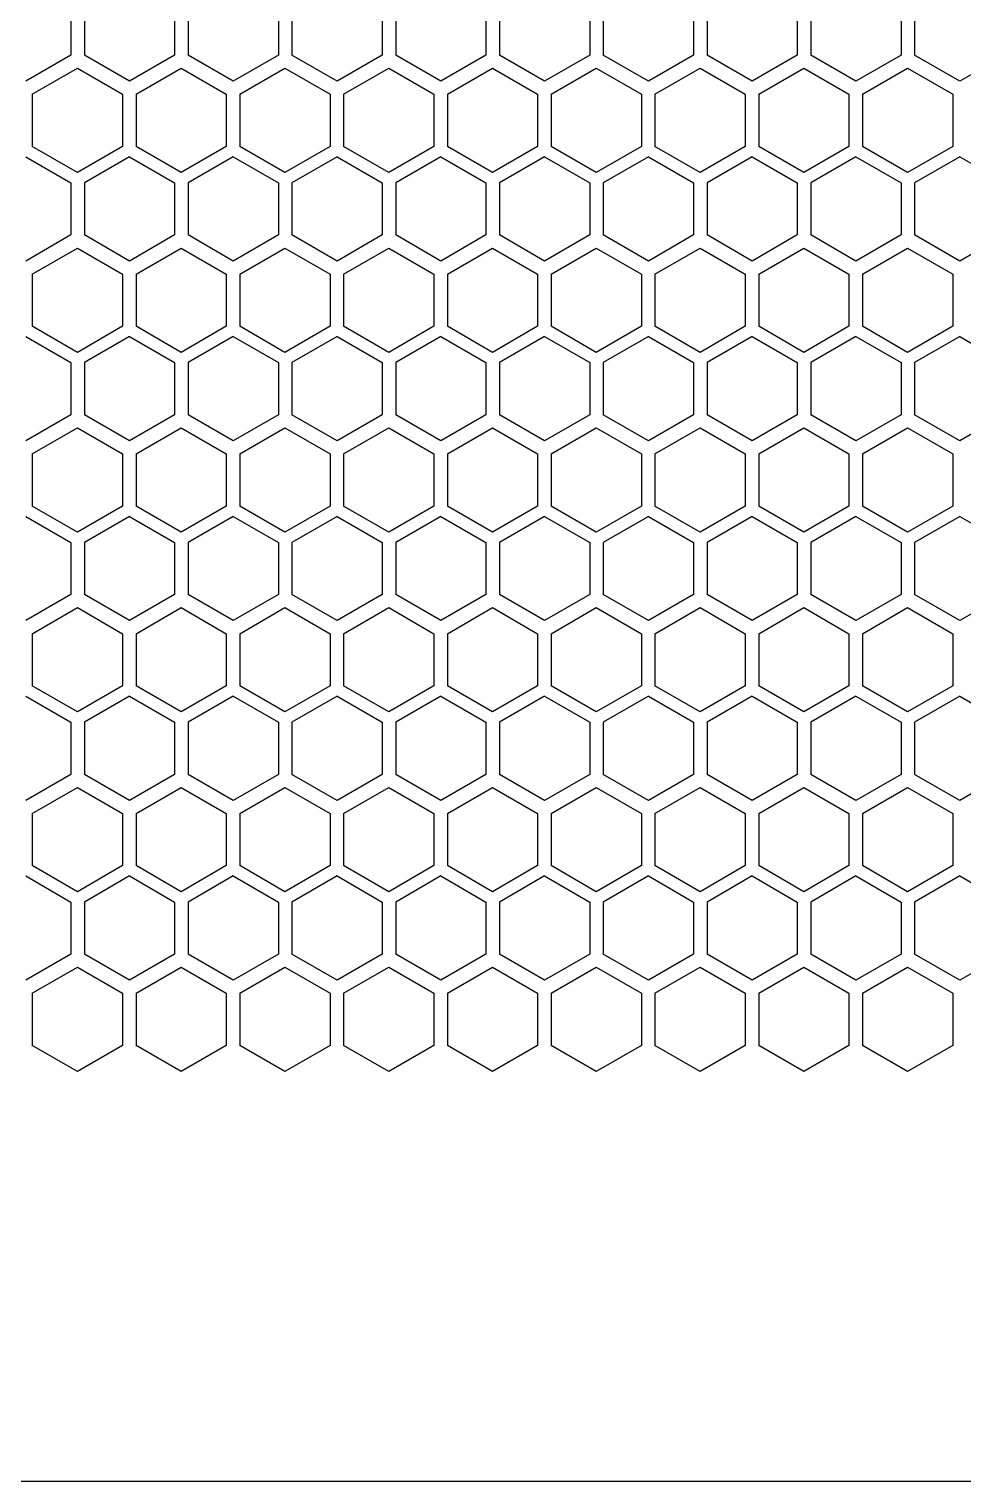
# Model space of a CAD drawing. Header units: millimetres. Extents: x 55614 to 110757, y -66981 to -47484.
# Drawn here: x 63375.3 to 63458.1, y -50631.2 to -50502.5 of the extents above; entities that cross this region are included whole.
import ezdxf

# ---------------------------------------------------------------- set-up
doc = ezdxf.new("R2010")
doc.units = ezdxf.units.MM
doc.layers.add('4215-0412-2_0', color=7, linetype='Continuous')
doc.layers.add('THICK', color=7, linetype='Continuous', lineweight=0)

# ---------------------------------------------------------------- blocks, each defined once
blk = doc.blocks.new('2-1725')
at = {"layer": '4215-0412-2_0', "color": 7, "linetype": 'Continuous'}
for p, q in [((-17707.78, -71926.32), (-17707.78, -71930.94)), ((-17706.58, -71926.32), (-17706.58, -71930.94)), ((-17698.58, -71926.32), (-17698.58, -71930.94)), ((-17697.38, -71926.32), (-17697.38, -71930.94)), ((-17689.38, -71926.32), (-17689.38, -71930.94)), ((-17688.18, -71926.32), (-17688.18, -71930.94)), ((-17680.18, -71926.32), (-17680.18, -71930.94)), ((-17678.98, -71926.32), (-17678.98, -71930.94)), ((-17670.98, -71926.32), (-17670.98, -71930.94)), ((-17669.78, -71926.32), (-17669.78, -71930.94)), ((-17661.78, -71926.32), (-17661.78, -71930.94)), ((-17660.58, -71926.32), (-17660.58, -71930.94)), ((-17652.58, -71926.32), (-17652.58, -71930.94)), ((-17651.38, -71926.32), (-17651.38, -71930.94)), ((-17643.38, -71926.32), (-17643.38, -71930.94)), ((-17642.18, -71926.32), (-17642.18, -71930.94)), ((-17634.18, -71926.32), (-17634.18, -71930.94)), ((-17632.98, -71926.32), (-17632.98, -71930.94)), ((-17707.78, -71930.94), (-17711.78, -71933.25)), ((-17702.58, -71933.25), (-17706.58, -71930.94)), ((-17698.58, -71930.94), (-17702.58, -71933.25)), ((-17693.38, -71933.25), (-17697.38, -71930.94)), ((-17689.38, -71930.94), (-17693.38, -71933.25)), ((-17684.18, -71933.25), (-17688.18, -71930.94)), ((-17680.18, -71930.94), (-17684.18, -71933.25)), ((-17674.98, -71933.25), (-17678.98, -71930.94)), ((-17670.98, -71930.94), (-17674.98, -71933.25)), ((-17665.78, -71933.25), (-17669.78, -71930.94)), ((-17661.78, -71930.94), (-17665.78, -71933.25)), ((-17656.58, -71933.25), (-17660.58, -71930.94)), ((-17652.58, -71930.94), (-17656.58, -71933.25)), ((-17647.38, -71933.25), (-17651.38, -71930.94)), ((-17643.38, -71930.94), (-17647.38, -71933.25)), ((-17638.18, -71933.25), (-17642.18, -71930.94)), ((-17634.18, -71930.94), (-17638.18, -71933.25)), ((-17628.98, -71933.25), (-17632.98, -71930.94)), ((-17624.98, -71930.94), (-17628.98, -71933.25)), ((-17711.2, -71934.41), (-17707.2, -71932.1)), ((-17707.2, -71932.1), (-17703.2, -71934.41)), ((-17702, -71934.41), (-17698, -71932.1)), ((-17698, -71932.1), (-17694, -71934.41)), ((-17692.8, -71934.41), (-17688.8, -71932.1)), ((-17688.8, -71932.1), (-17684.8, -71934.41)), ((-17683.6, -71934.41), (-17679.6, -71932.1)), ((-17679.6, -71932.1), (-17675.6, -71934.41)), ((-17674.4, -71934.41), (-17670.4, -71932.1)), ((-17670.4, -71932.1), (-17666.4, -71934.41)), ((-17665.2, -71934.41), (-17661.2, -71932.1)), ((-17661.2, -71932.1), (-17657.2, -71934.41)), ((-17656, -71934.41), (-17652, -71932.1)), ((-17652, -71932.1), (-17648, -71934.41)), ((-17646.8, -71934.41), (-17642.8, -71932.1)), ((-17642.8, -71932.1), (-17638.8, -71934.41)), ((-17637.6, -71934.41), (-17633.6, -71932.1)), ((-17633.6, -71932.1), (-17629.6, -71934.41)), ((-17711.2, -71934.41), (-17711.2, -71939.03)), ((-17703.2, -71934.41), (-17703.2, -71939.03)), ((-17702, -71934.41), (-17702, -71939.03)), ((-17694, -71934.41), (-17694, -71939.03)), ((-17692.8, -71934.41), (-17692.8, -71939.03)), ((-17684.8, -71934.41), (-17684.8, -71939.03)), ((-17683.6, -71934.41), (-17683.6, -71939.03)), ((-17675.6, -71934.41), (-17675.6, -71939.03)), ((-17674.4, -71934.41), (-17674.4, -71939.03)), ((-17666.4, -71934.41), (-17666.4, -71939.03)), ((-17665.2, -71934.41), (-17665.2, -71939.03)), ((-17657.2, -71934.41), (-17657.2, -71939.03)), ((-17656, -71934.41), (-17656, -71939.03)), ((-17648, -71934.41), (-17648, -71939.03)), ((-17646.8, -71934.41), (-17646.8, -71939.03)), ((-17638.8, -71934.41), (-17638.8, -71939.03)), ((-17637.6, -71934.41), (-17637.6, -71939.03)), ((-17629.6, -71934.41), (-17629.6, -71939.03)), ((-17707.2, -71941.34), (-17711.2, -71939.03)), ((-17703.2, -71939.03), (-17707.2, -71941.34)), ((-17698, -71941.34), (-17702, -71939.03)), ((-17694, -71939.03), (-17698, -71941.34)), ((-17688.8, -71941.34), (-17692.8, -71939.03)), ((-17684.8, -71939.03), (-17688.8, -71941.34)), ((-17679.6, -71941.34), (-17683.6, -71939.03)), ((-17675.6, -71939.03), (-17679.6, -71941.34)), ((-17670.4, -71941.34), (-17674.4, -71939.03)), ((-17666.4, -71939.03), (-17670.4, -71941.34)), ((-17661.2, -71941.34), (-17665.2, -71939.03)), ((-17657.2, -71939.03), (-17661.2, -71941.34)), ((-17652, -71941.34), (-17656, -71939.03)), ((-17648, -71939.03), (-17652, -71941.34)), ((-17642.8, -71941.34), (-17646.8, -71939.03)), ((-17638.8, -71939.03), (-17642.8, -71941.34)), ((-17633.6, -71941.34), (-17637.6, -71939.03)), ((-17629.6, -71939.03), (-17633.6, -71941.34)), ((-17711.78, -71939.94), (-17707.78, -71942.25)), ((-17702.58, -71939.94), (-17706.58, -71942.25)), ((-17702.58, -71939.94), (-17698.58, -71942.25)), ((-17693.38, -71939.94), (-17697.38, -71942.25)), ((-17693.38, -71939.94), (-17689.38, -71942.25)), ((-17684.18, -71939.94), (-17688.18, -71942.25)), ((-17684.18, -71939.94), (-17680.18, -71942.25)), ((-17674.98, -71939.94), (-17678.98, -71942.25)), ((-17674.98, -71939.94), (-17670.98, -71942.25)), ((-17665.78, -71939.94), (-17669.78, -71942.25)), ((-17665.78, -71939.94), (-17661.78, -71942.25)), ((-17656.58, -71939.94), (-17660.58, -71942.25)), ((-17656.58, -71939.94), (-17652.58, -71942.25)), ((-17647.38, -71939.94), (-17651.38, -71942.25)), ((-17647.38, -71939.94), (-17643.38, -71942.25)), ((-17638.18, -71939.94), (-17642.18, -71942.25)), ((-17638.18, -71939.94), (-17634.18, -71942.25)), ((-17628.98, -71939.94), (-17632.98, -71942.25)), ((-17628.98, -71939.94), (-17624.98, -71942.25)), ((-17707.78, -71942.25), (-17707.78, -71946.87)), ((-17706.58, -71942.25), (-17706.58, -71946.87)), ((-17698.58, -71942.25), (-17698.58, -71946.87)), ((-17697.38, -71942.25), (-17697.38, -71946.87)), ((-17689.38, -71942.25), (-17689.38, -71946.87)), ((-17688.18, -71942.25), (-17688.18, -71946.87)), ((-17680.18, -71942.25), (-17680.18, -71946.87)), ((-17678.98, -71942.25), (-17678.98, -71946.87)), ((-17670.98, -71942.25), (-17670.98, -71946.87)), ((-17669.78, -71942.25), (-17669.78, -71946.87)), ((-17661.78, -71942.25), (-17661.78, -71946.87)), ((-17660.58, -71942.25), (-17660.58, -71946.87)), ((-17652.58, -71942.25), (-17652.58, -71946.87)), ((-17651.38, -71942.25), (-17651.38, -71946.87)), ((-17643.38, -71942.25), (-17643.38, -71946.87)), ((-17642.18, -71942.25), (-17642.18, -71946.87)), ((-17634.18, -71942.25), (-17634.18, -71946.87)), ((-17632.98, -71942.25), (-17632.98, -71946.87)), ((-17707.78, -71946.87), (-17711.78, -71949.18)), ((-17702.58, -71949.18), (-17706.58, -71946.87)), ((-17698.58, -71946.87), (-17702.58, -71949.18)), ((-17693.38, -71949.18), (-17697.38, -71946.87)), ((-17689.38, -71946.87), (-17693.38, -71949.18)), ((-17684.18, -71949.18), (-17688.18, -71946.87)), ((-17680.18, -71946.87), (-17684.18, -71949.18)), ((-17674.98, -71949.18), (-17678.98, -71946.87)), ((-17670.98, -71946.87), (-17674.98, -71949.18)), ((-17665.78, -71949.18), (-17669.78, -71946.87)), ((-17661.78, -71946.87), (-17665.78, -71949.18)), ((-17656.58, -71949.18), (-17660.58, -71946.87)), ((-17652.58, -71946.87), (-17656.58, -71949.18)), ((-17647.38, -71949.18), (-17651.38, -71946.87)), ((-17643.38, -71946.87), (-17647.38, -71949.18)), ((-17638.18, -71949.18), (-17642.18, -71946.87)), ((-17634.18, -71946.87), (-17638.18, -71949.18)), ((-17628.98, -71949.18), (-17632.98, -71946.87)), ((-17624.98, -71946.87), (-17628.98, -71949.18)), ((-17711.2, -71950.34), (-17707.2, -71948.03)), ((-17707.2, -71948.03), (-17703.2, -71950.34)), ((-17702, -71950.34), (-17698, -71948.03)), ((-17698, -71948.03), (-17694, -71950.34)), ((-17692.8, -71950.34), (-17688.8, -71948.03)), ((-17688.8, -71948.03), (-17684.8, -71950.34)), ((-17683.6, -71950.34), (-17679.6, -71948.03)), ((-17679.6, -71948.03), (-17675.6, -71950.34)), ((-17674.4, -71950.34), (-17670.4, -71948.03)), ((-17670.4, -71948.03), (-17666.4, -71950.34)), ((-17665.2, -71950.34), (-17661.2, -71948.03)), ((-17661.2, -71948.03), (-17657.2, -71950.34)), ((-17656, -71950.34), (-17652, -71948.03)), ((-17652, -71948.03), (-17648, -71950.34)), ((-17646.8, -71950.34), (-17642.8, -71948.03)), ((-17642.8, -71948.03), (-17638.8, -71950.34)), ((-17637.6, -71950.34), (-17633.6, -71948.03)), ((-17633.6, -71948.03), (-17629.6, -71950.34)), ((-17711.2, -71950.34), (-17711.2, -71954.96)), ((-17703.2, -71950.34), (-17703.2, -71954.96)), ((-17702, -71950.34), (-17702, -71954.96)), ((-17694, -71950.34), (-17694, -71954.96)), ((-17692.8, -71950.34), (-17692.8, -71954.96)), ((-17684.8, -71950.34), (-17684.8, -71954.96)), ((-17683.6, -71950.34), (-17683.6, -71954.96)), ((-17675.6, -71950.34), (-17675.6, -71954.96)), ((-17674.4, -71950.34), (-17674.4, -71954.96)), ((-17666.4, -71950.34), (-17666.4, -71954.96)), ((-17665.2, -71950.34), (-17665.2, -71954.96)), ((-17657.2, -71950.34), (-17657.2, -71954.96)), ((-17656, -71950.34), (-17656, -71954.96)), ((-17648, -71950.34), (-17648, -71954.96)), ((-17646.8, -71950.34), (-17646.8, -71954.96)), ((-17638.8, -71950.34), (-17638.8, -71954.96)), ((-17637.6, -71950.34), (-17637.6, -71954.96)), ((-17629.6, -71950.34), (-17629.6, -71954.96)), ((-17711.78, -71955.87), (-17707.78, -71958.18)), ((-17707.2, -71957.27), (-17711.2, -71954.96)), ((-17703.2, -71954.96), (-17707.2, -71957.27)), ((-17702.58, -71955.87), (-17706.58, -71958.18)), ((-17702.58, -71955.87), (-17698.58, -71958.18)), ((-17698, -71957.27), (-17702, -71954.96)), ((-17694, -71954.96), (-17698, -71957.27)), ((-17693.38, -71955.87), (-17697.38, -71958.18)), ((-17693.38, -71955.87), (-17689.38, -71958.18)), ((-17688.8, -71957.27), (-17692.8, -71954.96)), ((-17684.8, -71954.96), (-17688.8, -71957.27)), ((-17684.18, -71955.87), (-17688.18, -71958.18)), ((-17684.18, -71955.87), (-17680.18, -71958.18)), ((-17679.6, -71957.27), (-17683.6, -71954.96)), ((-17675.6, -71954.96), (-17679.6, -71957.27)), ((-17674.98, -71955.87), (-17678.98, -71958.18)), ((-17674.98, -71955.87), (-17670.98, -71958.18)), ((-17670.4, -71957.27), (-17674.4, -71954.96)), ((-17666.4, -71954.96), (-17670.4, -71957.27)), ((-17665.78, -71955.87), (-17669.78, -71958.18)), ((-17665.78, -71955.87), (-17661.78, -71958.18)), ((-17661.2, -71957.27), (-17665.2, -71954.96)), ((-17657.2, -71954.96), (-17661.2, -71957.27)), ((-17656.58, -71955.87), (-17660.58, -71958.18)), ((-17656.58, -71955.87), (-17652.58, -71958.18)), ((-17652, -71957.27), (-17656, -71954.96)), ((-17648, -71954.96), (-17652, -71957.27)), ((-17647.38, -71955.87), (-17651.38, -71958.18)), ((-17647.38, -71955.87), (-17643.38, -71958.18)), ((-17642.8, -71957.27), (-17646.8, -71954.96)), ((-17638.8, -71954.96), (-17642.8, -71957.27)), ((-17638.18, -71955.87), (-17642.18, -71958.18)), ((-17638.18, -71955.87), (-17634.18, -71958.18)), ((-17633.6, -71957.27), (-17637.6, -71954.96)), ((-17629.6, -71954.96), (-17633.6, -71957.27)), ((-17628.98, -71955.87), (-17632.98, -71958.18)), ((-17628.98, -71955.87), (-17624.98, -71958.18)), ((-17707.78, -71958.18), (-17707.78, -71962.8)), ((-17706.58, -71958.18), (-17706.58, -71962.8)), ((-17698.58, -71958.18), (-17698.58, -71962.8)), ((-17697.38, -71958.18), (-17697.38, -71962.8)), ((-17689.38, -71958.18), (-17689.38, -71962.8)), ((-17688.18, -71958.18), (-17688.18, -71962.8)), ((-17680.18, -71958.18), (-17680.18, -71962.8)), ((-17678.98, -71958.18), (-17678.98, -71962.8)), ((-17670.98, -71958.18), (-17670.98, -71962.8)), ((-17669.78, -71958.18), (-17669.78, -71962.8)), ((-17661.78, -71958.18), (-17661.78, -71962.8)), ((-17660.58, -71958.18), (-17660.58, -71962.8)), ((-17652.58, -71958.18), (-17652.58, -71962.8)), ((-17651.38, -71958.18), (-17651.38, -71962.8)), ((-17643.38, -71958.18), (-17643.38, -71962.8)), ((-17642.18, -71958.18), (-17642.18, -71962.8)), ((-17634.18, -71958.18), (-17634.18, -71962.8)), ((-17632.98, -71958.18), (-17632.98, -71962.8)), ((-17707.78, -71962.8), (-17711.78, -71965.11)), ((-17702.58, -71965.11), (-17706.58, -71962.8)), ((-17698.58, -71962.8), (-17702.58, -71965.11)), ((-17693.38, -71965.11), (-17697.38, -71962.8)), ((-17689.38, -71962.8), (-17693.38, -71965.11)), ((-17684.18, -71965.11), (-17688.18, -71962.8)), ((-17680.18, -71962.8), (-17684.18, -71965.11)), ((-17674.98, -71965.11), (-17678.98, -71962.8)), ((-17670.98, -71962.8), (-17674.98, -71965.11)), ((-17665.78, -71965.11), (-17669.78, -71962.8)), ((-17661.78, -71962.8), (-17665.78, -71965.11)), ((-17656.58, -71965.11), (-17660.58, -71962.8)), ((-17652.58, -71962.8), (-17656.58, -71965.11)), ((-17647.38, -71965.11), (-17651.38, -71962.8)), ((-17643.38, -71962.8), (-17647.38, -71965.11)), ((-17638.18, -71965.11), (-17642.18, -71962.8)), ((-17634.18, -71962.8), (-17638.18, -71965.11)), ((-17628.98, -71965.11), (-17632.98, -71962.8)), ((-17624.98, -71962.8), (-17628.98, -71965.11)), ((-17711.2, -71966.27), (-17707.2, -71963.96)), ((-17707.2, -71963.96), (-17703.2, -71966.27)), ((-17702, -71966.27), (-17698, -71963.96)), ((-17698, -71963.96), (-17694, -71966.27)), ((-17692.8, -71966.27), (-17688.8, -71963.96)), ((-17688.8, -71963.96), (-17684.8, -71966.27)), ((-17683.6, -71966.27), (-17679.6, -71963.96)), ((-17679.6, -71963.96), (-17675.6, -71966.27)), ((-17674.4, -71966.27), (-17670.4, -71963.96)), ((-17670.4, -71963.96), (-17666.4, -71966.27)), ((-17665.2, -71966.27), (-17661.2, -71963.96)), ((-17661.2, -71963.96), (-17657.2, -71966.27)), ((-17656, -71966.27), (-17652, -71963.96)), ((-17652, -71963.96), (-17648, -71966.27)), ((-17646.8, -71966.27), (-17642.8, -71963.96)), ((-17642.8, -71963.96), (-17638.8, -71966.27)), ((-17637.6, -71966.27), (-17633.6, -71963.96)), ((-17633.6, -71963.96), (-17629.6, -71966.27)), ((-17711.2, -71966.27), (-17711.2, -71970.89)), ((-17703.2, -71966.27), (-17703.2, -71970.89)), ((-17702, -71966.27), (-17702, -71970.89)), ((-17694, -71966.27), (-17694, -71970.89)), ((-17692.8, -71966.27), (-17692.8, -71970.89)), ((-17684.8, -71966.27), (-17684.8, -71970.89)), ((-17683.6, -71966.27), (-17683.6, -71970.89)), ((-17675.6, -71966.27), (-17675.6, -71970.89)), ((-17674.4, -71966.27), (-17674.4, -71970.89)), ((-17666.4, -71966.27), (-17666.4, -71970.89)), ((-17665.2, -71966.27), (-17665.2, -71970.89)), ((-17657.2, -71966.27), (-17657.2, -71970.89)), ((-17656, -71966.27), (-17656, -71970.89)), ((-17648, -71966.27), (-17648, -71970.89)), ((-17646.8, -71966.27), (-17646.8, -71970.89)), ((-17638.8, -71966.27), (-17638.8, -71970.89)), ((-17637.6, -71966.27), (-17637.6, -71970.89)), ((-17629.6, -71966.27), (-17629.6, -71970.89)), ((-17707.2, -71973.2), (-17711.2, -71970.89)), ((-17703.2, -71970.89), (-17707.2, -71973.2)), ((-17698, -71973.2), (-17702, -71970.89)), ((-17694, -71970.89), (-17698, -71973.2)), ((-17688.8, -71973.2), (-17692.8, -71970.89)), ((-17684.8, -71970.89), (-17688.8, -71973.2)), ((-17679.6, -71973.2), (-17683.6, -71970.89)), ((-17675.6, -71970.89), (-17679.6, -71973.2)), ((-17670.4, -71973.2), (-17674.4, -71970.89)), ((-17666.4, -71970.89), (-17670.4, -71973.2)), ((-17661.2, -71973.2), (-17665.2, -71970.89)), ((-17657.2, -71970.89), (-17661.2, -71973.2)), ((-17652, -71973.2), (-17656, -71970.89)), ((-17648, -71970.89), (-17652, -71973.2)), ((-17642.8, -71973.2), (-17646.8, -71970.89)), ((-17638.8, -71970.89), (-17642.8, -71973.2)), ((-17633.6, -71973.2), (-17637.6, -71970.89)), ((-17629.6, -71970.89), (-17633.6, -71973.2)), ((-17711.78, -71971.8), (-17707.78, -71974.11)), ((-17702.58, -71971.8), (-17706.58, -71974.11)), ((-17702.58, -71971.8), (-17698.58, -71974.11)), ((-17693.38, -71971.8), (-17697.38, -71974.11)), ((-17693.38, -71971.8), (-17689.38, -71974.11)), ((-17684.18, -71971.8), (-17688.18, -71974.11)), ((-17684.18, -71971.8), (-17680.18, -71974.11)), ((-17674.98, -71971.8), (-17678.98, -71974.11)), ((-17674.98, -71971.8), (-17670.98, -71974.11)), ((-17665.78, -71971.8), (-17669.78, -71974.11)), ((-17665.78, -71971.8), (-17661.78, -71974.11)), ((-17656.58, -71971.8), (-17660.58, -71974.11)), ((-17656.58, -71971.8), (-17652.58, -71974.11)), ((-17647.38, -71971.8), (-17651.38, -71974.11)), ((-17647.38, -71971.8), (-17643.38, -71974.11)), ((-17638.18, -71971.8), (-17642.18, -71974.11)), ((-17638.18, -71971.8), (-17634.18, -71974.11)), ((-17628.98, -71971.8), (-17632.98, -71974.11)), ((-17628.98, -71971.8), (-17624.98, -71974.11)), ((-17707.78, -71974.11), (-17707.78, -71978.73)), ((-17706.58, -71974.11), (-17706.58, -71978.73)), ((-17698.58, -71974.11), (-17698.58, -71978.73)), ((-17697.38, -71974.11), (-17697.38, -71978.73)), ((-17689.38, -71974.11), (-17689.38, -71978.73)), ((-17688.18, -71974.11), (-17688.18, -71978.73)), ((-17680.18, -71974.11), (-17680.18, -71978.73)), ((-17678.98, -71974.11), (-17678.98, -71978.73)), ((-17670.98, -71974.11), (-17670.98, -71978.73)), ((-17669.78, -71974.11), (-17669.78, -71978.73)), ((-17661.78, -71974.11), (-17661.78, -71978.73)), ((-17660.58, -71974.11), (-17660.58, -71978.73)), ((-17652.58, -71974.11), (-17652.58, -71978.73)), ((-17651.38, -71974.11), (-17651.38, -71978.73)), ((-17643.38, -71974.11), (-17643.38, -71978.73)), ((-17642.18, -71974.11), (-17642.18, -71978.73)), ((-17634.18, -71974.11), (-17634.18, -71978.73)), ((-17632.98, -71974.11), (-17632.98, -71978.73)), ((-17707.78, -71978.73), (-17711.78, -71981.04)), ((-17702.58, -71981.04), (-17706.58, -71978.73)), ((-17698.58, -71978.73), (-17702.58, -71981.04)), ((-17693.38, -71981.04), (-17697.38, -71978.73)), ((-17689.38, -71978.73), (-17693.38, -71981.04)), ((-17684.18, -71981.04), (-17688.18, -71978.73)), ((-17680.18, -71978.73), (-17684.18, -71981.04)), ((-17674.98, -71981.04), (-17678.98, -71978.73)), ((-17670.98, -71978.73), (-17674.98, -71981.04)), ((-17665.78, -71981.04), (-17669.78, -71978.73)), ((-17661.78, -71978.73), (-17665.78, -71981.04)), ((-17656.58, -71981.04), (-17660.58, -71978.73)), ((-17652.58, -71978.73), (-17656.58, -71981.04)), ((-17647.38, -71981.04), (-17651.38, -71978.73)), ((-17643.38, -71978.73), (-17647.38, -71981.04)), ((-17638.18, -71981.04), (-17642.18, -71978.73)), ((-17634.18, -71978.73), (-17638.18, -71981.04)), ((-17628.98, -71981.04), (-17632.98, -71978.73)), ((-17624.98, -71978.73), (-17628.98, -71981.04)), ((-17711.2, -71982.2), (-17707.2, -71979.89)), ((-17707.2, -71979.89), (-17703.2, -71982.2)), ((-17702, -71982.2), (-17698, -71979.89)), ((-17698, -71979.89), (-17694, -71982.2)), ((-17692.8, -71982.2), (-17688.8, -71979.89)), ((-17688.8, -71979.89), (-17684.8, -71982.2)), ((-17683.6, -71982.2), (-17679.6, -71979.89)), ((-17679.6, -71979.89), (-17675.6, -71982.2)), ((-17674.4, -71982.2), (-17670.4, -71979.89)), ((-17670.4, -71979.89), (-17666.4, -71982.2)), ((-17665.2, -71982.2), (-17661.2, -71979.89)), ((-17661.2, -71979.89), (-17657.2, -71982.2)), ((-17656, -71982.2), (-17652, -71979.89)), ((-17652, -71979.89), (-17648, -71982.2)), ((-17646.8, -71982.2), (-17642.8, -71979.89)), ((-17642.8, -71979.89), (-17638.8, -71982.2)), ((-17637.6, -71982.2), (-17633.6, -71979.89)), ((-17633.6, -71979.89), (-17629.6, -71982.2)), ((-17711.2, -71982.2), (-17711.2, -71986.82)), ((-17703.2, -71982.2), (-17703.2, -71986.82)), ((-17702, -71982.2), (-17702, -71986.82)), ((-17694, -71982.2), (-17694, -71986.82)), ((-17692.8, -71982.2), (-17692.8, -71986.82)), ((-17684.8, -71982.2), (-17684.8, -71986.82)), ((-17683.6, -71982.2), (-17683.6, -71986.82)), ((-17675.6, -71982.2), (-17675.6, -71986.82)), ((-17674.4, -71982.2), (-17674.4, -71986.82)), ((-17666.4, -71982.2), (-17666.4, -71986.82)), ((-17665.2, -71982.2), (-17665.2, -71986.82)), ((-17657.2, -71982.2), (-17657.2, -71986.82)), ((-17656, -71982.2), (-17656, -71986.82)), ((-17648, -71982.2), (-17648, -71986.82)), ((-17646.8, -71982.2), (-17646.8, -71986.82)), ((-17638.8, -71982.2), (-17638.8, -71986.82)), ((-17637.6, -71982.2), (-17637.6, -71986.82)), ((-17629.6, -71982.2), (-17629.6, -71986.82)), ((-17707.2, -71989.13), (-17711.2, -71986.82)), ((-17703.2, -71986.82), (-17707.2, -71989.13)), ((-17698, -71989.13), (-17702, -71986.82)), ((-17694, -71986.82), (-17698, -71989.13)), ((-17688.8, -71989.13), (-17692.8, -71986.82)), ((-17684.8, -71986.82), (-17688.8, -71989.13)), ((-17679.6, -71989.13), (-17683.6, -71986.82)), ((-17675.6, -71986.82), (-17679.6, -71989.13)), ((-17670.4, -71989.13), (-17674.4, -71986.82)), ((-17666.4, -71986.82), (-17670.4, -71989.13)), ((-17661.2, -71989.13), (-17665.2, -71986.82)), ((-17657.2, -71986.82), (-17661.2, -71989.13)), ((-17652, -71989.13), (-17656, -71986.82)), ((-17648, -71986.82), (-17652, -71989.13)), ((-17642.8, -71989.13), (-17646.8, -71986.82)), ((-17638.8, -71986.82), (-17642.8, -71989.13)), ((-17633.6, -71989.13), (-17637.6, -71986.82)), ((-17629.6, -71986.82), (-17633.6, -71989.13)), ((-17711.78, -71987.73), (-17707.78, -71990.04)), ((-17702.58, -71987.73), (-17706.58, -71990.04)), ((-17702.58, -71987.73), (-17698.58, -71990.04)), ((-17693.38, -71987.73), (-17697.38, -71990.04)), ((-17693.38, -71987.73), (-17689.38, -71990.04)), ((-17684.18, -71987.73), (-17688.18, -71990.04)), ((-17684.18, -71987.73), (-17680.18, -71990.04)), ((-17674.98, -71987.73), (-17678.98, -71990.04)), ((-17674.98, -71987.73), (-17670.98, -71990.04)), ((-17665.78, -71987.73), (-17669.78, -71990.04)), ((-17665.78, -71987.73), (-17661.78, -71990.04)), ((-17656.58, -71987.73), (-17660.58, -71990.04)), ((-17656.58, -71987.73), (-17652.58, -71990.04)), ((-17647.38, -71987.73), (-17651.38, -71990.04)), ((-17647.38, -71987.73), (-17643.38, -71990.04)), ((-17638.18, -71987.73), (-17642.18, -71990.04)), ((-17638.18, -71987.73), (-17634.18, -71990.04)), ((-17628.98, -71987.73), (-17632.98, -71990.04)), ((-17628.98, -71987.73), (-17624.98, -71990.04)), ((-17707.78, -71990.04), (-17707.78, -71994.66)), ((-17706.58, -71990.04), (-17706.58, -71994.66)), ((-17698.58, -71990.04), (-17698.58, -71994.66)), ((-17697.38, -71990.04), (-17697.38, -71994.66)), ((-17689.38, -71990.04), (-17689.38, -71994.66)), ((-17688.18, -71990.04), (-17688.18, -71994.66)), ((-17680.18, -71990.04), (-17680.18, -71994.66)), ((-17678.98, -71990.04), (-17678.98, -71994.66)), ((-17670.98, -71990.04), (-17670.98, -71994.66)), ((-17669.78, -71990.04), (-17669.78, -71994.66)), ((-17661.78, -71990.04), (-17661.78, -71994.66)), ((-17660.58, -71990.04), (-17660.58, -71994.66)), ((-17652.58, -71990.04), (-17652.58, -71994.66)), ((-17651.38, -71990.04), (-17651.38, -71994.66)), ((-17643.38, -71990.04), (-17643.38, -71994.66)), ((-17642.18, -71990.04), (-17642.18, -71994.66)), ((-17634.18, -71990.04), (-17634.18, -71994.66)), ((-17632.98, -71990.04), (-17632.98, -71994.66)), ((-17707.78, -71994.66), (-17711.78, -71996.97)), ((-17702.58, -71996.97), (-17706.58, -71994.66)), ((-17698.58, -71994.66), (-17702.58, -71996.97)), ((-17693.38, -71996.97), (-17697.38, -71994.66)), ((-17689.38, -71994.66), (-17693.38, -71996.97)), ((-17684.18, -71996.97), (-17688.18, -71994.66)), ((-17680.18, -71994.66), (-17684.18, -71996.97)), ((-17674.98, -71996.97), (-17678.98, -71994.66)), ((-17670.98, -71994.66), (-17674.98, -71996.97)), ((-17665.78, -71996.97), (-17669.78, -71994.66)), ((-17661.78, -71994.66), (-17665.78, -71996.97)), ((-17656.58, -71996.97), (-17660.58, -71994.66)), ((-17652.58, -71994.66), (-17656.58, -71996.97)), ((-17647.38, -71996.97), (-17651.38, -71994.66)), ((-17643.38, -71994.66), (-17647.38, -71996.97)), ((-17638.18, -71996.97), (-17642.18, -71994.66)), ((-17634.18, -71994.66), (-17638.18, -71996.97)), ((-17628.98, -71996.97), (-17632.98, -71994.66)), ((-17624.98, -71994.66), (-17628.98, -71996.97)), ((-17711.2, -71998.13), (-17707.2, -71995.82)), ((-17707.2, -71995.82), (-17703.2, -71998.13)), ((-17702, -71998.13), (-17698, -71995.82)), ((-17698, -71995.82), (-17694, -71998.13)), ((-17692.8, -71998.13), (-17688.8, -71995.82)), ((-17688.8, -71995.82), (-17684.8, -71998.13)), ((-17683.6, -71998.13), (-17679.6, -71995.82)), ((-17679.6, -71995.82), (-17675.6, -71998.13)), ((-17674.4, -71998.13), (-17670.4, -71995.82)), ((-17670.4, -71995.82), (-17666.4, -71998.13)), ((-17665.2, -71998.13), (-17661.2, -71995.82)), ((-17661.2, -71995.82), (-17657.2, -71998.13)), ((-17656, -71998.13), (-17652, -71995.82)), ((-17652, -71995.82), (-17648, -71998.13)), ((-17646.8, -71998.13), (-17642.8, -71995.82)), ((-17642.8, -71995.82), (-17638.8, -71998.13)), ((-17637.6, -71998.13), (-17633.6, -71995.82)), ((-17633.6, -71995.82), (-17629.6, -71998.13)), ((-17711.2, -71998.13), (-17711.2, -72002.75)), ((-17703.2, -71998.13), (-17703.2, -72002.75)), ((-17702, -71998.13), (-17702, -72002.75)), ((-17694, -71998.13), (-17694, -72002.75)), ((-17692.8, -71998.13), (-17692.8, -72002.75)), ((-17684.8, -71998.13), (-17684.8, -72002.75)), ((-17683.6, -71998.13), (-17683.6, -72002.75)), ((-17675.6, -71998.13), (-17675.6, -72002.75)), ((-17674.4, -71998.13), (-17674.4, -72002.75)), ((-17666.4, -71998.13), (-17666.4, -72002.75)), ((-17665.2, -71998.13), (-17665.2, -72002.75)), ((-17657.2, -71998.13), (-17657.2, -72002.75)), ((-17656, -71998.13), (-17656, -72002.75)), ((-17648, -71998.13), (-17648, -72002.75)), ((-17646.8, -71998.13), (-17646.8, -72002.75)), ((-17638.8, -71998.13), (-17638.8, -72002.75)), ((-17637.6, -71998.13), (-17637.6, -72002.75)), ((-17629.6, -71998.13), (-17629.6, -72002.75)), ((-17711.78, -72003.66), (-17707.78, -72005.97)), ((-17707.2, -72005.06), (-17711.2, -72002.75)), ((-17703.2, -72002.75), (-17707.2, -72005.06)), ((-17702.58, -72003.66), (-17706.58, -72005.97)), ((-17702.58, -72003.66), (-17698.58, -72005.97)), ((-17698, -72005.06), (-17702, -72002.75)), ((-17694, -72002.75), (-17698, -72005.06)), ((-17693.38, -72003.66), (-17697.38, -72005.97)), ((-17693.38, -72003.66), (-17689.38, -72005.97)), ((-17688.8, -72005.06), (-17692.8, -72002.75)), ((-17684.8, -72002.75), (-17688.8, -72005.06)), ((-17684.18, -72003.66), (-17688.18, -72005.97)), ((-17684.18, -72003.66), (-17680.18, -72005.97)), ((-17679.6, -72005.06), (-17683.6, -72002.75)), ((-17675.6, -72002.75), (-17679.6, -72005.06)), ((-17674.98, -72003.66), (-17678.98, -72005.97)), ((-17674.98, -72003.66), (-17670.98, -72005.97)), ((-17670.4, -72005.06), (-17674.4, -72002.75)), ((-17666.4, -72002.75), (-17670.4, -72005.06)), ((-17665.78, -72003.66), (-17669.78, -72005.97)), ((-17665.78, -72003.66), (-17661.78, -72005.97)), ((-17661.2, -72005.06), (-17665.2, -72002.75)), ((-17657.2, -72002.75), (-17661.2, -72005.06)), ((-17656.58, -72003.66), (-17660.58, -72005.97)), ((-17656.58, -72003.66), (-17652.58, -72005.97)), ((-17652, -72005.06), (-17656, -72002.75)), ((-17648, -72002.75), (-17652, -72005.06)), ((-17647.38, -72003.66), (-17651.38, -72005.97)), ((-17647.38, -72003.66), (-17643.38, -72005.97)), ((-17642.8, -72005.06), (-17646.8, -72002.75)), ((-17638.8, -72002.75), (-17642.8, -72005.06)), ((-17638.18, -72003.66), (-17642.18, -72005.97)), ((-17638.18, -72003.66), (-17634.18, -72005.97)), ((-17633.6, -72005.06), (-17637.6, -72002.75)), ((-17629.6, -72002.75), (-17633.6, -72005.06)), ((-17628.98, -72003.66), (-17632.98, -72005.97)), ((-17628.98, -72003.66), (-17624.98, -72005.97)), ((-17707.78, -72005.97), (-17707.78, -72010.59)), ((-17706.58, -72005.97), (-17706.58, -72010.59)), ((-17698.58, -72005.97), (-17698.58, -72010.59)), ((-17697.38, -72005.97), (-17697.38, -72010.59)), ((-17689.38, -72005.97), (-17689.38, -72010.59)), ((-17688.18, -72005.97), (-17688.18, -72010.59)), ((-17680.18, -72005.97), (-17680.18, -72010.59)), ((-17678.98, -72005.97), (-17678.98, -72010.59)), ((-17670.98, -72005.97), (-17670.98, -72010.59)), ((-17669.78, -72005.97), (-17669.78, -72010.59)), ((-17661.78, -72005.97), (-17661.78, -72010.59)), ((-17660.58, -72005.97), (-17660.58, -72010.59)), ((-17652.58, -72005.97), (-17652.58, -72010.59)), ((-17651.38, -72005.97), (-17651.38, -72010.59)), ((-17643.38, -72005.97), (-17643.38, -72010.59)), ((-17642.18, -72005.97), (-17642.18, -72010.59)), ((-17634.18, -72005.97), (-17634.18, -72010.59)), ((-17632.98, -72005.97), (-17632.98, -72010.59)), ((-17707.78, -72010.59), (-17711.78, -72012.9)), ((-17702.58, -72012.9), (-17706.58, -72010.59)), ((-17698.58, -72010.59), (-17702.58, -72012.9)), ((-17693.38, -72012.9), (-17697.38, -72010.59)), ((-17689.38, -72010.59), (-17693.38, -72012.9)), ((-17684.18, -72012.9), (-17688.18, -72010.59)), ((-17680.18, -72010.59), (-17684.18, -72012.9)), ((-17674.98, -72012.9), (-17678.98, -72010.59)), ((-17670.98, -72010.59), (-17674.98, -72012.9)), ((-17665.78, -72012.9), (-17669.78, -72010.59)), ((-17661.78, -72010.59), (-17665.78, -72012.9)), ((-17656.58, -72012.9), (-17660.58, -72010.59)), ((-17652.58, -72010.59), (-17656.58, -72012.9)), ((-17647.38, -72012.9), (-17651.38, -72010.59)), ((-17643.38, -72010.59), (-17647.38, -72012.9)), ((-17638.18, -72012.9), (-17642.18, -72010.59)), ((-17634.18, -72010.59), (-17638.18, -72012.9)), ((-17628.98, -72012.9), (-17632.98, -72010.59)), ((-17624.98, -72010.59), (-17628.98, -72012.9)), ((-17711.2, -72014.06), (-17707.2, -72011.75)), ((-17707.2, -72011.75), (-17703.2, -72014.06)), ((-17702, -72014.06), (-17698, -72011.75)), ((-17698, -72011.75), (-17694, -72014.06)), ((-17692.8, -72014.06), (-17688.8, -72011.75)), ((-17688.8, -72011.75), (-17684.8, -72014.06)), ((-17683.6, -72014.06), (-17679.6, -72011.75)), ((-17679.6, -72011.75), (-17675.6, -72014.06)), ((-17674.4, -72014.06), (-17670.4, -72011.75)), ((-17670.4, -72011.75), (-17666.4, -72014.06)), ((-17665.2, -72014.06), (-17661.2, -72011.75)), ((-17661.2, -72011.75), (-17657.2, -72014.06)), ((-17656, -72014.06), (-17652, -72011.75)), ((-17652, -72011.75), (-17648, -72014.06)), ((-17646.8, -72014.06), (-17642.8, -72011.75)), ((-17642.8, -72011.75), (-17638.8, -72014.06)), ((-17637.6, -72014.06), (-17633.6, -72011.75)), ((-17633.6, -72011.75), (-17629.6, -72014.06)), ((-17711.2, -72014.06), (-17711.2, -72018.68)), ((-17703.2, -72014.06), (-17703.2, -72018.68)), ((-17702, -72014.06), (-17702, -72018.68)), ((-17694, -72014.06), (-17694, -72018.68)), ((-17692.8, -72014.06), (-17692.8, -72018.68)), ((-17684.8, -72014.06), (-17684.8, -72018.68)), ((-17683.6, -72014.06), (-17683.6, -72018.68)), ((-17675.6, -72014.06), (-17675.6, -72018.68)), ((-17674.4, -72014.06), (-17674.4, -72018.68)), ((-17666.4, -72014.06), (-17666.4, -72018.68)), ((-17665.2, -72014.06), (-17665.2, -72018.68)), ((-17657.2, -72014.06), (-17657.2, -72018.68)), ((-17656, -72014.06), (-17656, -72018.68)), ((-17648, -72014.06), (-17648, -72018.68)), ((-17646.8, -72014.06), (-17646.8, -72018.68)), ((-17638.8, -72014.06), (-17638.8, -72018.68)), ((-17637.6, -72014.06), (-17637.6, -72018.68)), ((-17629.6, -72014.06), (-17629.6, -72018.68)), ((-17707.2, -72020.99), (-17711.2, -72018.68)), ((-17703.2, -72018.68), (-17707.2, -72020.99)), ((-17698, -72020.99), (-17702, -72018.68)), ((-17694, -72018.68), (-17698, -72020.99)), ((-17688.8, -72020.99), (-17692.8, -72018.68)), ((-17684.8, -72018.68), (-17688.8, -72020.99)), ((-17679.6, -72020.99), (-17683.6, -72018.68)), ((-17675.6, -72018.68), (-17679.6, -72020.99)), ((-17670.4, -72020.99), (-17674.4, -72018.68)), ((-17666.4, -72018.68), (-17670.4, -72020.99)), ((-17661.2, -72020.99), (-17665.2, -72018.68)), ((-17657.2, -72018.68), (-17661.2, -72020.99)), ((-17652, -72020.99), (-17656, -72018.68)), ((-17648, -72018.68), (-17652, -72020.99)), ((-17642.8, -72020.99), (-17646.8, -72018.68)), ((-17638.8, -72018.68), (-17642.8, -72020.99)), ((-17633.6, -72020.99), (-17637.6, -72018.68)), ((-17629.6, -72018.68), (-17633.6, -72020.99)), ((-17961.12, -72057.27), (-17271.23, -72057.27))]:
    blk.add_line(p, q, dxfattribs=at)

msp = doc.modelspace()

# ---------------------------------------------------------------- block references
at = {"layer": 'THICK', "lineweight": -3}
msp.add_blockref('2-1725', (81086.76, 21426.09), dxfattribs=at)

doc.saveas('drawing.dxf')
